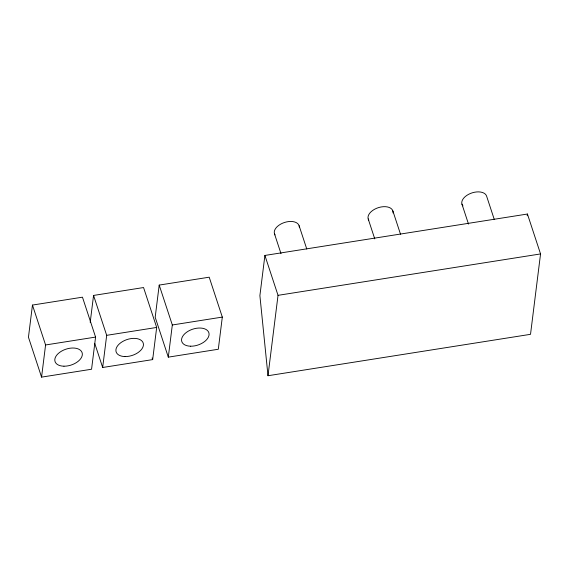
<?xml version="1.0" encoding="UTF-8"?>
<svg xmlns="http://www.w3.org/2000/svg" width="569" height="569" viewBox="0 0 569 569"><rect width="100%" height="100%" fill="white"/><g stroke="black" fill="none" stroke-linecap="round" stroke-linejoin="round"><path stroke-width="0.85" d="M32.461 305.069L28.45 337.232L41.565 377.126L91.566 369.238L95.578 337.083L82.462 297.182L32.461 305.069L45.577 344.97L41.565 377.126M90.201 322.374L93.558 295.432L143.559 287.544L156.681 327.445L152.67 359.601L102.669 367.489L94.739 343.384M102.669 367.489L106.68 335.333L93.558 295.432M159.199 285.083L155.188 317.239L168.303 357.14L218.304 349.252L222.315 317.089L209.2 277.195L159.199 285.083L172.322 324.977L168.303 357.14M264.905 255.438L259.891 295.638L267.992 375.732L530.521 334.323L540.55 253.93L527.435 214.029L264.905 255.438L278.028 295.339L267.992 375.732M527.214 215.779L527.435 214.029M278.028 295.339L540.55 253.93M45.577 344.97L95.578 337.083M106.68 335.333L156.681 327.445M172.322 324.977L222.315 317.089M494.269 219.435L486.616 196.163A12.959 7.603 -18.2 0 0 470.428 193.474A12.959 7.603 -18.2 0 0 462.96 205.878M461.95 204.136L468.507 224.086M392.866 210.95L400.519 234.222M368.2 218.923L374.758 238.873M299.116 225.737L306.769 249.016M274.45 233.71L281.008 253.66M152.122 357.944L152.67 359.601M368.783 220.125A12.959 7.603 -18.2 0 1 378.805 207.514A12.959 7.603 -18.2 0 1 393.037 212.962M275.033 234.912A12.959 7.603 -18.2 0 1 284.514 222.472A12.959 7.603 -18.2 0 1 299.322 227.059M63.956 366.201A14.239 8.35 -18.2 0 0 82.128 352.723A14.239 8.35 -18.2 0 0 59.645 352.389A14.239 8.35 -18.2 0 0 63.956 366.201M125.052 356.564A14.239 8.35 -18.2 0 0 143.224 343.086A14.239 8.35 -18.2 0 0 120.742 342.751A14.239 8.35 -18.2 0 0 125.052 356.564M190.693 346.208A14.239 8.35 -18.2 0 0 208.866 332.737A14.239 8.35 -18.2 0 0 186.383 332.403A14.239 8.35 -18.2 0 0 190.693 346.208"/></g></svg>
